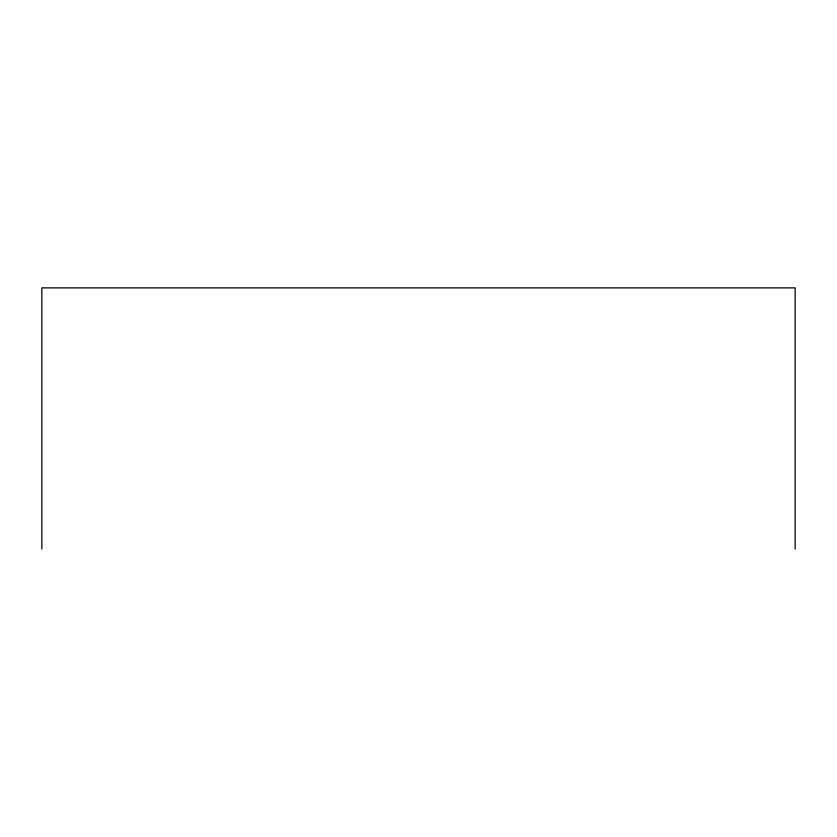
<?xml version="1.0" encoding="UTF-8"?>
<svg xmlns="http://www.w3.org/2000/svg" width="837" height="837" viewBox="0 0 837 837"><rect width="100%" height="100%" fill="white"/><g stroke="black" fill="none" stroke-linecap="round" stroke-linejoin="round"><path stroke-width="1.26" d="M795.15 549.124L795.15 287.876L41.85 287.876L41.85 549.124"/></g></svg>
